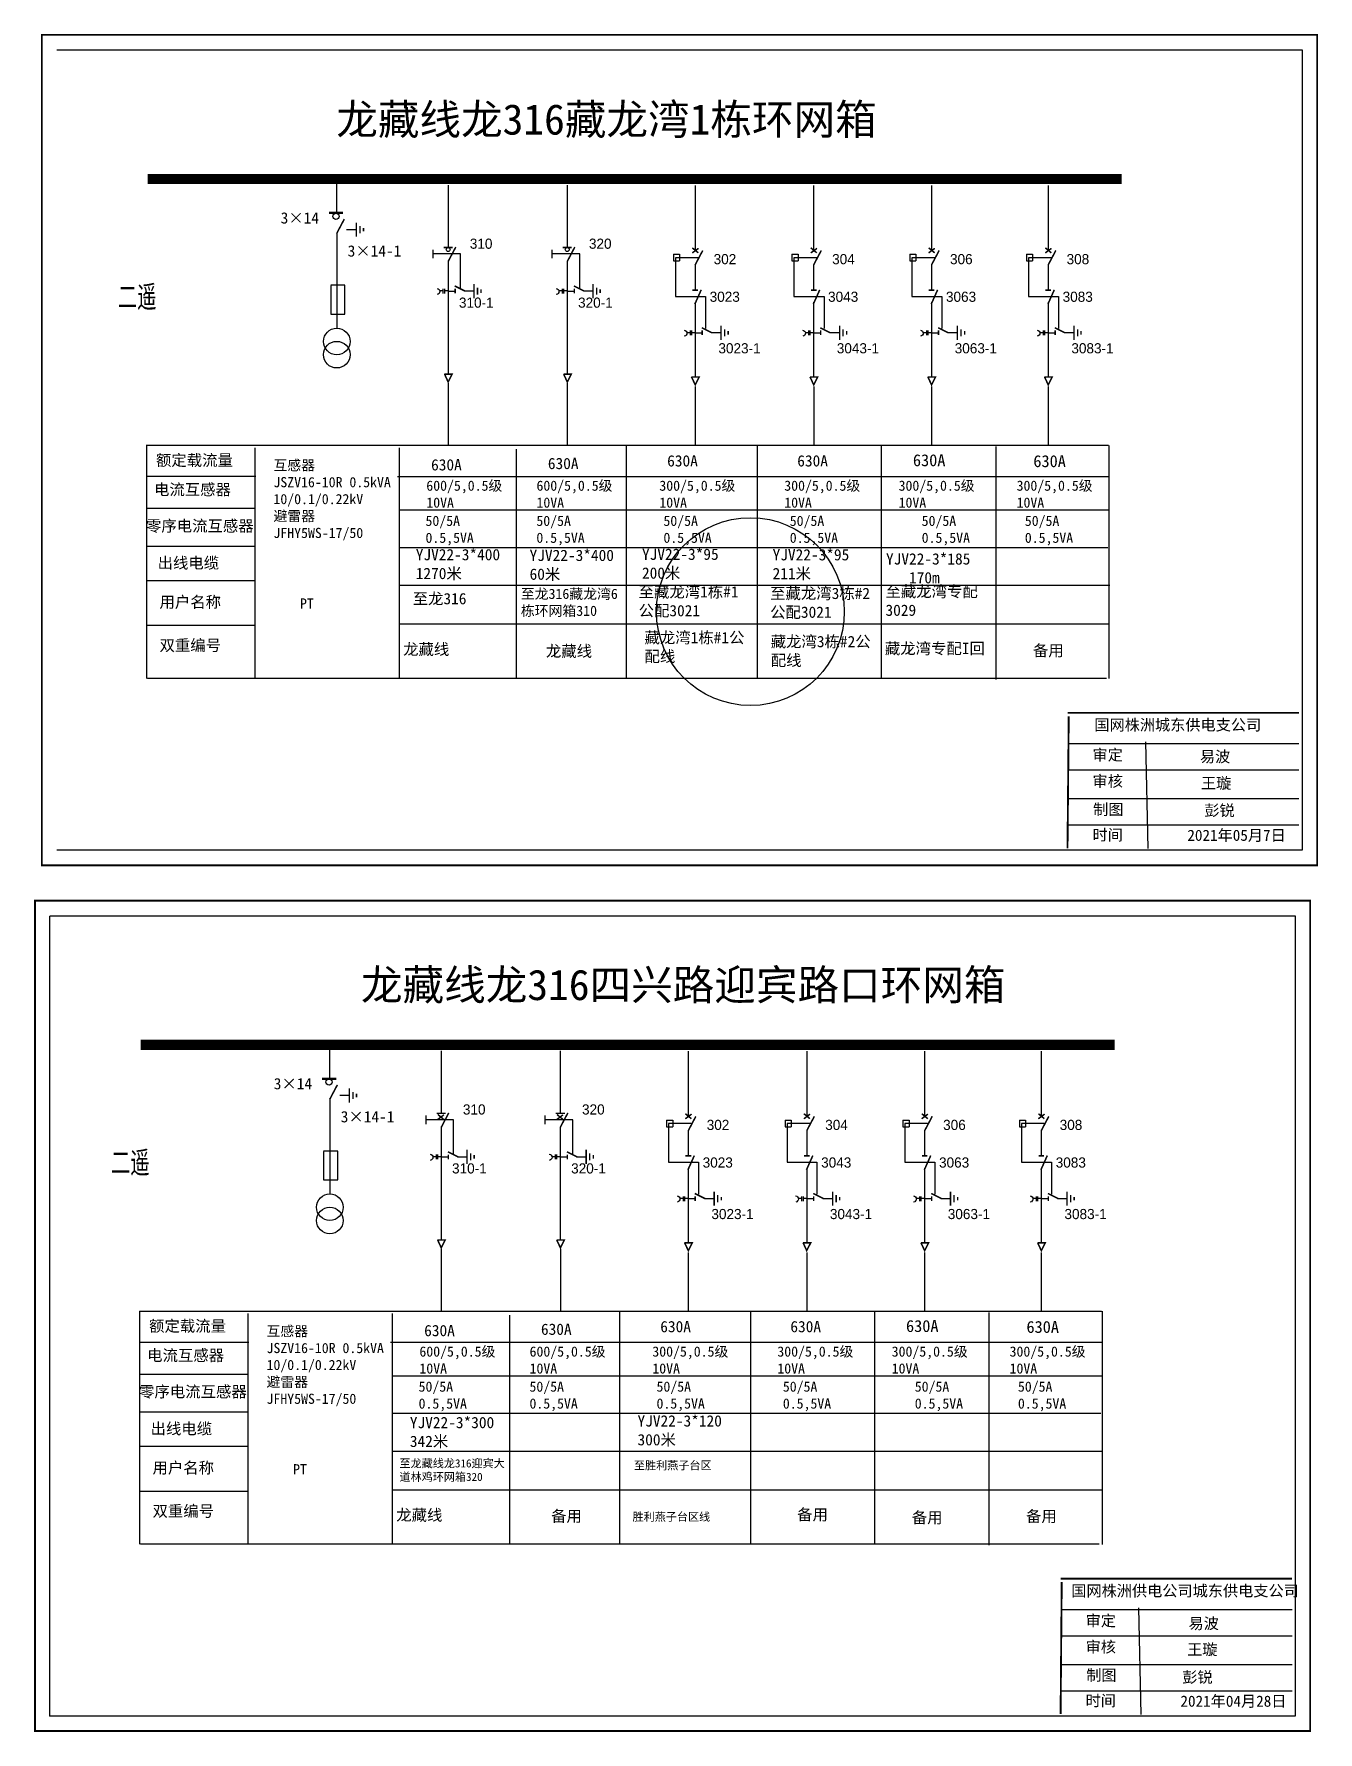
# Model space of a CAD drawing. Extents: x -188 to 199, y -69 to 98.
# Drawn here: x -188.2 to -61.8, y -69.3 to 97.8 of the extents above; entities that cross this region are included whole.
import ezdxf

# ---------------------------------------------------------------- set-up
doc = ezdxf.new("R2010")
doc.units = 0
doc.header["$LTSCALE"] = 0.774411
doc.linetypes.add('ACAD_ISO02W100', pattern=[15, 12, -3])
doc.linetypes.add('CENTER', pattern=[50.8, 31.75, -6.35, 6.35, -6.35])
doc.layers.get('0').update_dxf_attribs({"linetype": 'CONTINUOUS'})
doc.layers.add('2', color=7, linetype='CONTINUOUS')
doc.layers.add('3', color=7, linetype='CONTINUOUS')
doc.styles.add('hztxt_txtstyle_0.00_0_0', font='simkai.ttf')
doc.styles.add('hztxt_txtstyle_1.80_0_0', font='', dxfattribs={"height": 1.8, "bigfont": 'hztxt.shx'})
doc.styles.add('hztxt_txtstyle_2.70_0_0', font='simkai.ttf', dxfattribs={"height": 2.7})
doc.styles.add('KaiTi_txtstyle_1.11_0_0', font='simkai.ttf', dxfattribs={"height": 1.109414})
doc.styles.add('字体', font='', dxfattribs={"height": 2.5})
doc.styles.add('宋体', font='', dxfattribs={"width": 0.65})
doc.styles.get('hztxt_txtstyle_1.80_0_0').set_extended_font_data('hztxt')
doc.styles.get('字体').set_extended_font_data('SimSun')
doc.styles.get('宋体').set_extended_font_data('SimSun')

# ---------------------------------------------------------------- blocks, each defined once
blk = doc.blocks.new('JD')
for points in [[(-2, 0.2), (-2, -0.2), (2, 0.2), (2, -0.2)], [(1, -1.2), (1, -0.8), (-1, -1.2), (-1, -0.8)], [(-0.5, -1.8), (-0.5, -2.2), (0.5, -1.8), (0.5, -2.2)]]:
    blk.add_trace(points)

msp = doc.modelspace()

# ---------------------------------------------------------------- linework, layer by layer
at = {"color": 0}
for p, q in [((-158.41, 83.48), (-158.41, 80.19)), ((-147.42, 82.88), (-147.42, 76.77)), ((-135.7, 82.88), (-135.7, 76.77)), ((-123.12, 82.85), (-123.12, 76.43)), ((-111.46, 82.85), (-111.46, 76.43)), ((-99.86, 82.85), (-99.86, 76.43)), ((-88.38, 82.85), (-88.38, 76.43)), ((-157.41, 78.53), (-156.47, 78.53)), ((-158.39, 78.16), (-158.39, 68.83)), ((-147.42, 75.41), (-147.42, 64.3)), ((-135.7, 75.41), (-135.7, 64.3)), ((-125.25, 76.08), (-124.65, 76.08)), ((-125.25, 76.08), (-125.25, 75.42)), ((-125.25, 75.42), (-124.65, 75.42)), ((-124.65, 76.08), (-124.65, 75.42)), ((-113.59, 76.08), (-112.99, 76.08)), ((-113.59, 76.08), (-113.59, 75.42)), ((-113.59, 75.42), (-112.99, 75.42)), ((-112.99, 76.08), (-112.99, 75.42)), ((-101.99, 76.08), (-101.39, 76.08)), ((-101.99, 76.08), (-101.99, 75.42)), ((-101.99, 75.42), (-101.39, 75.42)), ((-101.39, 76.08), (-101.39, 75.42)), ((-90.51, 76.08), (-89.92, 76.08)), ((-90.51, 76.08), (-90.51, 75.42)), ((-90.51, 75.42), (-89.92, 75.42)), ((-89.92, 76.08), (-89.92, 75.42)), ((-123.12, 75.07), (-123.12, 72.59)), ((-111.46, 75.07), (-111.46, 72.59)), ((-99.86, 75.07), (-99.86, 72.59)), ((-88.38, 75.07), (-88.38, 72.59)), ((-147.42, 72.46), (-146.73, 72.46)), ((-145.83, 72.48), (-144.89, 72.48)), ((-135.7, 72.46), (-135.01, 72.46)), ((-134.11, 72.48), (-133.17, 72.48)), ((-123.12, 71.35), (-123.12, 64.05)), ((-111.46, 71.35), (-111.46, 64.05)), ((-99.86, 71.35), (-99.86, 64.05)), ((-88.38, 71.35), (-88.38, 64.05)), ((-123.12, 68.35), (-122.43, 68.35)), ((-121.52, 68.37), (-120.58, 68.37)), ((-111.46, 68.35), (-110.77, 68.35)), ((-109.86, 68.37), (-108.92, 68.37)), ((-99.86, 68.35), (-99.17, 68.35)), ((-98.27, 68.37), (-97.33, 68.37)), ((-88.38, 68.35), (-87.69, 68.35)), ((-86.79, 68.37), (-85.85, 68.37)), ((-166.35, 54.2), (-177.05, 54.2)), ((-166.39, 51.05), (-177.09, 51.05)), ((-166.39, 47.34), (-177.09, 47.34)), ((-166.43, 43.95), (-177.13, 43.95)), ((-166.39, 39.54), (-177.09, 39.54)), ((-159.09, -1.7), (-159.09, -4.99)), ((-148.1, -2.3), (-148.1, -8.42)), ((-136.39, -2.3), (-136.39, -8.42)), ((-123.8, -2.34), (-123.8, -8.75)), ((-112.14, -2.34), (-112.14, -8.75)), ((-100.54, -2.34), (-100.54, -8.75)), ((-89.07, -2.34), (-89.07, -8.75)), ((-158.09, -6.66), (-157.15, -6.66)), ((-159.07, -7.03), (-159.07, -16.35)), ((-148.1, -9.78), (-148.1, -20.88)), ((-136.39, -9.78), (-136.39, -20.88)), ((-125.93, -9.1), (-125.33, -9.1)), ((-125.93, -9.1), (-125.93, -9.77)), ((-125.93, -9.77), (-125.33, -9.77)), ((-125.33, -9.1), (-125.33, -9.77)), ((-114.27, -9.1), (-113.67, -9.1)), ((-114.27, -9.1), (-114.27, -9.77)), ((-114.27, -9.77), (-113.67, -9.77)), ((-113.67, -9.1), (-113.67, -9.77)), ((-102.67, -9.1), (-102.07, -9.1)), ((-102.67, -9.1), (-102.67, -9.77)), ((-102.67, -9.77), (-102.07, -9.77)), ((-102.07, -9.1), (-102.07, -9.77)), ((-91.2, -9.1), (-90.6, -9.1)), ((-91.2, -9.1), (-91.2, -9.77)), ((-91.2, -9.77), (-90.6, -9.77)), ((-90.6, -9.1), (-90.6, -9.77)), ((-123.8, -10.12), (-123.8, -12.59)), ((-112.14, -10.12), (-112.14, -12.59)), ((-100.54, -10.12), (-100.54, -12.59)), ((-89.07, -10.12), (-89.07, -12.59)), ((-148.1, -12.73), (-147.41, -12.73)), ((-146.51, -12.71), (-145.57, -12.71)), ((-136.39, -12.73), (-135.69, -12.73)), ((-134.79, -12.71), (-133.85, -12.71)), ((-123.8, -13.83), (-123.8, -21.14)), ((-112.14, -13.83), (-112.14, -21.14)), ((-100.54, -13.83), (-100.54, -21.14)), ((-89.07, -13.83), (-89.07, -21.14)), ((-123.8, -16.83), (-123.11, -16.83)), ((-122.2, -16.81), (-121.26, -16.81)), ((-112.14, -16.83), (-111.45, -16.83)), ((-110.55, -16.81), (-109.61, -16.81)), ((-100.54, -16.83), (-99.85, -16.83)), ((-98.95, -16.81), (-98.01, -16.81)), ((-89.07, -16.83), (-88.37, -16.83)), ((-87.47, -16.81), (-86.53, -16.81)), ((-167.03, -30.98), (-177.73, -30.98)), ((-167.07, -34.13), (-177.77, -34.13)), ((-167.07, -37.84), (-177.77, -37.84)), ((-167.11, -41.23), (-177.81, -41.23)), ((-167.07, -45.64), (-177.78, -45.64))]:
    msp.add_line(p, q, dxfattribs=at)
at = {"color": 0, "linetype": 'ACAD_ISO02W100'}
for p, q in [((-122.82, 75.74), (-125.06, 75.74)), ((-125.06, 75.74), (-125.06, 71.93)), ((-111.16, 75.74), (-113.4, 75.74)), ((-113.4, 75.74), (-113.4, 71.93)), ((-99.56, 75.74), (-101.8, 75.74)), ((-101.8, 75.74), (-101.8, 71.93)), ((-88.08, 75.74), (-90.32, 75.74)), ((-90.32, 75.74), (-90.32, 71.93)), ((-125.06, 71.93), (-122.1, 71.93)), ((-122.1, 71.93), (-122.1, 68.78)), ((-113.4, 71.93), (-110.44, 71.93)), ((-110.44, 71.93), (-110.44, 68.78)), ((-101.8, 71.93), (-98.85, 71.93)), ((-98.85, 71.93), (-98.85, 68.78)), ((-90.32, 71.93), (-87.37, 71.93)), ((-87.37, 71.93), (-87.37, 68.78)), ((-123.5, -9.45), (-125.74, -9.45)), ((-125.74, -9.45), (-125.74, -13.26)), ((-111.84, -9.45), (-114.08, -9.45)), ((-114.08, -9.45), (-114.08, -13.26)), ((-100.24, -9.45), (-102.48, -9.45)), ((-102.48, -9.45), (-102.48, -13.26)), ((-88.77, -9.45), (-91.01, -9.45)), ((-91.01, -9.45), (-91.01, -13.26)), ((-125.74, -13.26), (-122.78, -13.26)), ((-122.78, -13.26), (-122.78, -16.4)), ((-114.08, -13.26), (-111.13, -13.26)), ((-111.13, -13.26), (-111.13, -16.4)), ((-102.48, -13.26), (-99.53, -13.26)), ((-99.53, -13.26), (-99.53, -16.4)), ((-91.01, -13.26), (-88.05, -13.26)), ((-88.05, -13.26), (-88.05, -16.4))]:
    msp.add_line(p, q, dxfattribs=at)
at = {"color": 0, "linetype": 'CENTER'}
for p, q in [((-147.42, 63.41), (-147.42, 57.27)), ((-135.7, 63.41), (-135.7, 57.27)), ((-123.11, 63.07), (-123.11, 57.3)), ((-111.45, 63.07), (-111.45, 57.3)), ((-99.86, 63.07), (-99.86, 57.3)), ((-88.38, 63.07), (-88.38, 57.3)), ((-148.1, -21.78), (-148.1, -27.91)), ((-136.38, -21.78), (-136.38, -27.91)), ((-123.79, -22.12), (-123.79, -27.88)), ((-112.14, -22.12), (-112.14, -27.88)), ((-100.54, -22.12), (-100.54, -27.88)), ((-89.06, -22.12), (-89.06, -27.88))]:
    msp.add_line(p, q, dxfattribs=at)
at = {"color": 0, "linetype": 'Continuous'}
for p, q in [((-177.12, 57.28), (-82.45, 57.28)), ((-177.07, 34.34), (-177.07, 57.28)), ((-166.45, 57.04), (-166.45, 34.35)), ((-152.24, 57.04), (-152.24, 34.35)), ((-140.72, 56.89), (-140.72, 34.36)), ((-129.89, 57.24), (-129.89, 34.35)), ((-117, 57.24), (-117, 34.35)), ((-104.8, 57.23), (-104.8, 34.33)), ((-93.53, 57.15), (-93.53, 34.25)), ((-82.4, 57.27), (-82.4, 34.33)), ((-152.41, 54.22), (-82.42, 54.22)), ((-152.24, 50.92), (-82.4, 50.92)), ((-152.24, 47.24), (-82.51, 47.24)), ((-152.24, 43.51), (-82.32, 43.51)), ((-152.24, 39.72), (-82.42, 39.72)), ((-82.66, 34.34), (-177, 34.34)), ((-86.46, 27.94), (-63.71, 27.94)), ((-78.8, 28.1), (-78.57, 17.6)), ((-86.46, 25.35), (-63.71, 25.35)), ((-86.46, 22.52), (-63.71, 22.52)), ((-86.46, 19.93), (-63.71, 19.93)), ((-177.8, -27.9), (-83.13, -27.9)), ((-177.75, -50.84), (-177.75, -27.9)), ((-167.13, -28.15), (-167.13, -50.84)), ((-152.92, -28.15), (-152.92, -50.84)), ((-141.4, -28.3), (-141.4, -50.83)), ((-130.57, -27.94), (-130.57, -50.84)), ((-117.68, -27.94), (-117.68, -50.84)), ((-105.48, -27.96), (-105.48, -50.85)), ((-94.21, -28.04), (-94.21, -50.93)), ((-83.08, -27.92), (-83.08, -50.86)), ((-153.09, -30.96), (-83.1, -30.96)), ((-152.92, -34.26), (-83.08, -34.26)), ((-152.92, -37.94), (-83.19, -37.94)), ((-152.92, -41.67), (-83, -41.67)), ((-152.92, -45.47), (-83.1, -45.47)), ((-83.35, -50.84), (-177.68, -50.84)), ((-87.14, -57.25), (-64.39, -57.25)), ((-79.49, -57.08), (-79.25, -67.58)), ((-87.14, -59.84), (-64.39, -59.84)), ((-87.14, -62.66), (-64.39, -62.66)), ((-87.14, -65.26), (-64.39, -65.26))]:
    msp.add_line(p, q, dxfattribs=at)
at = {"linetype": 'Continuous'}
msp.add_line((-186.63, 10.96), (-186.63, -67.75), dxfattribs=at)
at = {"color": 0, "linetype": 'Continuous', "const_width": 0.182}
for points in [[(-187.4, 97.66), (-61.92, 97.66), (-61.92, 15.96), (-187.4, 15.96)], [(-188.08, 12.48), (-62.6, 12.48), (-62.6, -69.22), (-188.08, -69.22)]]:
    msp.add_lwpolyline(points, close=True, dxfattribs=at)
at = {"color": 0, "linetype": 'Continuous'}
for points in [[(-185.93, 96.19), (-63.4, 96.19), (-63.4, 17.44), (-185.93, 17.44)], [(-186.61, 11), (-64.08, 11), (-64.08, -67.75), (-186.63, -67.75)]]:
    msp.add_lwpolyline(points, dxfattribs=at)
at = {"color": 0}
for points, const_width in [([(-177, 83.48), (-81.15, 83.48)], 0.998), ([(-159.16, 80.15), (-157.76, 80.15)], 0.238), ([(-158.39, 78.12), (-157.64, 79.54)], 0.15), ([(-147.42, 75.37), (-146.67, 76.79)], 0.15), ([(-135.7, 75.37), (-134.96, 76.79)], 0.15), ([(-147.86, 76.75), (-146.98, 76.75)], 0.15), ([(-136.15, 76.75), (-135.26, 76.75)], 0.15), ([(-123.4, 76.21), (-122.79, 76.66)], 0.15), ([(-123.4, 76.71), (-122.81, 76.22)], 0.15), ([(-123.12, 75.03), (-122.37, 76.45)], 0.15), ([(-111.74, 76.21), (-111.13, 76.66)], 0.15), ([(-111.74, 76.71), (-111.15, 76.22)], 0.15), ([(-111.46, 75.03), (-110.71, 76.45)], 0.15), ([(-100.15, 76.21), (-99.54, 76.66)], 0.15), ([(-100.14, 76.71), (-99.55, 76.22)], 0.15), ([(-99.86, 75.03), (-99.11, 76.45)], 0.15), ([(-88.66, 76.71), (-88.08, 76.22)], 0.15), ([(-88.67, 76.21), (-88.06, 76.66)], 0.15), ([(-88.38, 75.03), (-87.63, 76.45)], 0.15), ([(-146.77, 72.96), (-145.77, 72.46)], 0.15), ([(-146.73, 72.69), (-146.73, 72.23)], 0.15), ([(-135.05, 72.96), (-134.05, 72.46)], 0.15), ([(-135.01, 72.69), (-135.01, 72.23)], 0.15), ([(-123.39, 72.55), (-122.83, 72.55)], 0.15), ([(-123.15, 71.17), (-122.52, 72.58)], 0.15), ([(-111.73, 72.55), (-111.17, 72.55)], 0.15), ([(-111.49, 71.17), (-110.86, 72.58)], 0.15), ([(-100.13, 72.55), (-99.57, 72.55)], 0.15), ([(-99.89, 71.17), (-99.26, 72.58)], 0.15), ([(-88.65, 72.55), (-88.1, 72.55)], 0.15), ([(-88.41, 71.17), (-87.78, 72.58)], 0.15), ([(-122.46, 68.85), (-121.47, 68.35)], 0.15), ([(-122.43, 68.58), (-122.43, 68.12)], 0.15), ([(-110.81, 68.85), (-109.81, 68.35)], 0.15), ([(-110.77, 68.58), (-110.77, 68.12)], 0.15), ([(-99.21, 68.85), (-98.21, 68.35)], 0.15), ([(-99.17, 68.58), (-99.17, 68.12)], 0.15), ([(-87.73, 68.85), (-86.73, 68.35)], 0.15), ([(-87.69, 68.58), (-87.69, 68.12)], 0.15), ([(-147.79, 64.28), (-147.03, 64.28), (-147.42, 63.51), (-147.78, 64.3)], 0.15), ([(-136.07, 64.28), (-135.31, 64.28), (-135.7, 63.51), (-136.06, 64.3)], 0.15), ([(-123.48, 64), (-122.72, 64), (-123.11, 63.23), (-123.48, 64.02)], 0.15), ([(-111.83, 64), (-111.06, 64), (-111.45, 63.23), (-111.82, 64.02)], 0.15), ([(-100.23, 64), (-99.47, 64), (-99.86, 63.23), (-100.22, 64.02)], 0.15), ([(-88.75, 64), (-87.99, 64), (-88.38, 63.23), (-88.74, 64.02)], 0.15), ([(-177.68, -1.7), (-81.83, -1.7)], 0.998), ([(-159.84, -5.04), (-158.44, -5.04)], 0.238), ([(-159.07, -7.06), (-158.32, -5.64)], 0.15), ([(-148.1, -9.82), (-147.36, -8.4)], 0.15), ([(-136.39, -9.82), (-135.64, -8.4)], 0.15), ([(-148.55, -8.44), (-147.66, -8.44)], 0.15), ([(-148.44, -8.55), (-147.86, -9.04)], 0.15), ([(-148.45, -9.05), (-147.84, -8.59)], 0.15), ([(-136.83, -8.44), (-135.94, -8.44)], 0.15), ([(-136.73, -9.05), (-136.12, -8.59)], 0.15), ([(-136.72, -8.55), (-136.13, -9.04)], 0.15), ([(-124.08, -8.98), (-123.47, -8.52)], 0.15), ([(-124.08, -8.48), (-123.49, -8.97)], 0.15), ([(-123.8, -10.16), (-123.05, -8.74)], 0.15), ([(-112.42, -8.98), (-111.82, -8.52)], 0.15), ([(-112.42, -8.48), (-111.83, -8.97)], 0.15), ([(-112.14, -10.16), (-111.39, -8.74)], 0.15), ([(-100.82, -8.48), (-100.23, -8.97)], 0.15), ([(-100.83, -8.98), (-100.22, -8.52)], 0.15), ([(-100.54, -10.16), (-99.79, -8.74)], 0.15), ([(-89.34, -8.48), (-88.76, -8.97)], 0.15), ([(-89.35, -8.98), (-88.74, -8.52)], 0.15), ([(-89.07, -10.16), (-88.32, -8.74)], 0.15), ([(-147.45, -12.23), (-146.45, -12.73)], 0.15), ([(-147.41, -12.5), (-147.41, -12.96)], 0.15), ([(-135.73, -12.23), (-134.73, -12.73)], 0.15), ([(-135.69, -12.5), (-135.69, -12.96)], 0.15), ([(-124.07, -12.63), (-123.51, -12.63)], 0.15), ([(-123.83, -14.01), (-123.2, -12.6)], 0.15), ([(-112.41, -12.63), (-111.85, -12.63)], 0.15), ([(-112.17, -14.01), (-111.54, -12.6)], 0.15), ([(-100.81, -12.63), (-100.26, -12.63)], 0.15), ([(-100.57, -14.01), (-99.94, -12.6)], 0.15), ([(-89.33, -12.63), (-88.78, -12.63)], 0.15), ([(-89.1, -14.01), (-88.47, -12.6)], 0.15), ([(-123.15, -16.33), (-122.15, -16.83)], 0.15), ([(-123.11, -16.6), (-123.11, -17.06)], 0.15), ([(-111.49, -16.33), (-110.49, -16.83)], 0.15), ([(-111.45, -16.6), (-111.45, -17.06)], 0.15), ([(-99.89, -16.33), (-98.89, -16.83)], 0.15), ([(-99.85, -16.6), (-99.85, -17.06)], 0.15), ([(-88.41, -16.33), (-87.41, -16.83)], 0.15), ([(-88.37, -16.6), (-88.37, -17.06)], 0.15), ([(-148.47, -20.9), (-147.71, -20.9), (-148.1, -21.67), (-148.46, -20.89)], 0.15), ([(-136.75, -20.9), (-135.99, -20.9), (-136.38, -21.67), (-136.74, -20.89)], 0.15), ([(-124.17, -21.18), (-123.4, -21.18), (-123.79, -21.95), (-124.16, -21.17)], 0.15), ([(-112.51, -21.18), (-111.75, -21.18), (-112.14, -21.95), (-112.5, -21.17)], 0.15), ([(-100.91, -21.18), (-100.15, -21.18), (-100.54, -21.95), (-100.9, -21.17)], 0.15), ([(-89.43, -21.18), (-88.67, -21.18), (-89.06, -21.95), (-89.42, -21.17)], 0.15)]:
    msp.add_lwpolyline(points, dxfattribs=dict(at, const_width=const_width))
for points in [[(-148.93, 76.52), (-148.93, 75.69)], [(-137.21, 76.52), (-137.21, 75.69)], [(-158.98, 72.99), (-158.98, 70.19), (-157.6, 70.19), (-157.6, 73.03), (-158.98, 73.03)], [(-147.93, 72.47), (-148.24, 72.47)], [(-147.93, 72.68), (-147.93, 72.22)], [(-147.79, 72.68), (-147.79, 72.22)], [(-147.42, 72.47), (-147.79, 72.47)], [(-136.21, 72.47), (-136.52, 72.47)], [(-136.21, 72.68), (-136.21, 72.22)], [(-136.07, 72.68), (-136.07, 72.22)], [(-135.71, 72.47), (-136.07, 72.47)], [(-123.62, 68.57), (-123.62, 68.12)], [(-123.48, 68.57), (-123.48, 68.12)], [(-111.96, 68.57), (-111.96, 68.12)], [(-111.82, 68.57), (-111.82, 68.12)], [(-100.36, 68.57), (-100.36, 68.12)], [(-100.22, 68.57), (-100.22, 68.12)], [(-88.89, 68.57), (-88.89, 68.12)], [(-88.75, 68.57), (-88.75, 68.12)], [(-123.62, 68.36), (-123.94, 68.36)], [(-123.12, 68.36), (-123.48, 68.36)], [(-111.96, 68.36), (-112.28, 68.36)], [(-111.46, 68.36), (-111.82, 68.36)], [(-100.36, 68.36), (-100.68, 68.36)], [(-99.86, 68.36), (-100.22, 68.36)], [(-88.89, 68.36), (-89.2, 68.36)], [(-88.39, 68.36), (-88.75, 68.36)], [(-149.61, -8.66), (-149.61, -9.5)], [(-137.9, -8.66), (-137.9, -9.5)], [(-159.67, -12.19), (-159.67, -14.99), (-158.28, -14.99), (-158.28, -12.16), (-159.67, -12.16)], [(-148.61, -12.72), (-148.92, -12.72)], [(-148.61, -12.51), (-148.61, -12.96)], [(-148.47, -12.51), (-148.47, -12.96)], [(-148.11, -12.72), (-148.47, -12.72)], [(-136.89, -12.72), (-137.2, -12.72)], [(-136.89, -12.51), (-136.89, -12.96)], [(-136.75, -12.51), (-136.75, -12.96)], [(-136.39, -12.72), (-136.75, -12.72)], [(-124.3, -16.61), (-124.3, -17.07)], [(-124.16, -16.61), (-124.16, -17.07)], [(-112.64, -16.61), (-112.64, -17.07)], [(-112.5, -16.61), (-112.5, -17.07)], [(-101.05, -16.61), (-101.05, -17.07)], [(-100.91, -16.61), (-100.91, -17.07)], [(-89.57, -16.61), (-89.57, -17.07)], [(-89.43, -16.61), (-89.43, -17.07)], [(-124.3, -16.82), (-124.62, -16.82)], [(-123.8, -16.82), (-124.16, -16.82)], [(-112.64, -16.82), (-112.96, -16.82)], [(-112.14, -16.82), (-112.5, -16.82)], [(-101.05, -16.82), (-101.36, -16.82)], [(-100.54, -16.82), (-100.91, -16.82)], [(-89.57, -16.82), (-89.88, -16.82)], [(-89.07, -16.82), (-89.43, -16.82)]]:
    msp.add_lwpolyline(points, dxfattribs=at)
at = {"color": 0, "linetype": 'ACAD_ISO02W100'}
for points in [[(-146.2, 72.69), (-146.2, 76.11), (-148.93, 76.11)], [(-134.48, 72.69), (-134.48, 76.11), (-137.21, 76.11)], [(-146.88, -12.49), (-146.88, -9.08), (-149.61, -9.08)], [(-135.16, -12.49), (-135.16, -9.08), (-137.9, -9.08)]]:
    msp.add_lwpolyline(points, dxfattribs=at)
at = {"color": 0}
for points in [[(-148.51, 72.72, -0.877934), (-148.5, 72.12)], [(-136.79, 72.72, -0.877934), (-136.78, 72.12)], [(-124.2, 68.62, -0.877934), (-124.19, 68.01)], [(-112.55, 68.62, -0.877934), (-112.53, 68.01)], [(-100.95, 68.62, -0.877934), (-100.94, 68.01)], [(-89.47, 68.62, -0.877934), (-89.46, 68.01)], [(-149.19, -12.46, -0.877934), (-149.18, -13.07)], [(-137.47, -12.46, -0.877934), (-137.46, -13.07)], [(-124.89, -16.57, -0.877934), (-124.87, -17.17)], [(-113.23, -16.57, -0.877934), (-113.22, -17.17)], [(-101.63, -16.57, -0.877934), (-101.62, -17.17)], [(-90.15, -16.57, -0.877934), (-90.14, -17.17)]]:
    msp.add_lwpolyline(points, format="xyb", dxfattribs=at)
at = {"color": 0, "linetype": 'Continuous', "const_width": 0.182}
for points in [[(-86.36, 30.62), (-86.48, 17.64)], [(-86.46, 30.96), (-63.71, 30.96)], [(-87.05, -54.56), (-87.16, -67.54)], [(-87.14, -54.22), (-64.39, -54.22)]]:
    msp.add_lwpolyline(points, dxfattribs=at)
at = {"color": 0}
for centre, radius in [((-158.46, 79.81), 0.305), ((-147.42, 76.54), 0.192), ((-135.7, 76.54), 0.192), ((-159.14, -5.37), 0.305)]:
    msp.add_circle(centre, radius, dxfattribs=at)
at = {"color": 1, "linetype": 'Continuous'}
msp.add_circle((-117.68, 40.92), 9.24, dxfattribs=at)
at = {"layer": '2', "color": 0}
for centre in [(-158.38, 67.5), (-158.38, 66.2), (-159.06, -17.68), (-159.06, -18.99)]:
    msp.add_circle(centre, 1.31, dxfattribs=at)

# ---------------------------------------------------------------- block references
at = {"color": 0, "xscale": 0.3494655254594932, "yscale": 0.3494655254594932, "zscale": 0.3494655254595134, "rotation": 90}
for p in [(-156.45, 78.5), (-144.88, 72.45), (-133.16, 72.45), (-120.57, 68.35), (-108.91, 68.35), (-97.31, 68.35), (-85.84, 68.35), (-157.14, -6.68), (-145.56, -12.73), (-133.84, -12.73), (-121.25, -16.84), (-109.59, -16.84), (-97.99, -16.84), (-86.52, -16.84)]:
    msp.add_blockref('JD', p, dxfattribs=at)

# ---------------------------------------------------------------- texts
at = {"color": 0, "linetype": 'Continuous', "style": 'hztxt_txtstyle_2.70_0_0'}
for s, p in [('3×14', (-163.9, 79.1)), ('3×14-1', (-157.31, 75.85)), ('3×14', (-164.58, -6.08)), ('3×14-1', (-157.99, -9.33))]:
    msp.add_text(s, height=1.109, dxfattribs=at).set_placement(p)
at = {"color": 0, "style": 'hztxt_txtstyle_1.80_0_0'}
for s, p in [('310', (-145.29, 76.62)), ('320', (-133.57, 76.62)), ('302', (-121.3, 75.1)), ('304', (-109.64, 75.1)), ('306', (-98.04, 75.1)), ('308', (-86.57, 75.1)), ('3023', (-121.69, 71.4)), ('3043', (-110.04, 71.4)), ('3063', (-98.44, 71.4)), ('3083', (-86.96, 71.4)), ('310-1', (-146.36, 70.82)), ('320-1', (-134.64, 70.82)), ('3023-1', (-120.83, 66.33)), ('3043-1', (-109.18, 66.33)), ('3063-1', (-97.58, 66.33)), ('3083-1', (-86.1, 66.33)), ('310', (-145.97, -8.56)), ('320', (-134.25, -8.56)), ('302', (-121.98, -10.08)), ('304', (-110.32, -10.08)), ('306', (-98.72, -10.08)), ('308', (-87.25, -10.08)), ('310-1', (-147.04, -14.36)), ('320-1', (-135.32, -14.36)), ('3023', (-122.38, -13.78)), ('3043', (-110.72, -13.78)), ('3063', (-99.12, -13.78)), ('3083', (-87.64, -13.78)), ('3023-1', (-121.52, -18.85)), ('3043-1', (-109.86, -18.85)), ('3063-1', (-98.26, -18.85)), ('3083-1', (-86.78, -18.85))]:
    msp.add_text(s, height=0.998, dxfattribs=at).set_placement(p)
at = {"color": 0, "linetype": 'Continuous', "attachment_point": 1}
for s, insert, char_height, width, style in [('{\\C256;龙藏线龙316藏龙湾1栋环网箱}', (-158.43, 90.85), 3, 90.5642, '字体'), ('{\\fSimSun|b0|i0|c134|p2;额定载流量}', (-176.17, 56.37), 1.1094, 17.8852, 'hztxt_txtstyle_2.70_0_0'), ('\\A1;{\\fSimSun|b0|i0|c134|p2;互感器\\PJSZV16-10R 0.5kVA\\P10/0.1/0.22kV\\P避雷器\\PJFHY5WS-17/50}', (-164.61, 55.82), 0.9985, 18.4113, 'hztxt_txtstyle_2.70_0_0'), ('{\\fSimSun|b0|i0|c134|p2;630A}', (-149.1, 55.92), 1.1094, 17.8852, 'hztxt_txtstyle_2.70_0_0'), ('{\\fSimSun|b0|i0|c134|p2;630A}', (-137.61, 56.05), 1.1094, 17.8852, 'hztxt_txtstyle_2.70_0_0'), ('{\\fSimSun|b0|i0|c134|p2;630A}', (-125.87, 56.31), 1.1094, 17.8852, 'hztxt_txtstyle_2.70_0_0'), ('{\\fSimSun|b0|i0|c134|p2;630A}', (-113.07, 56.31), 1.1094, 17.8852, 'hztxt_txtstyle_2.70_0_0'), ('{\\fSimSun|b0|i0|c134|p2;630A}', (-101.69, 56.4), 1.1757, 9.454, 'hztxt_txtstyle_0.00_0_0'), ('{\\fSimSun|b0|i0|c134|p2;630A}', (-89.84, 56.31), 1.1757, 9.454, 'hztxt_txtstyle_0.00_0_0'), ('{\\fSimSun|b0|i0|c134|p2;电流互感器}', (-176.36, 53.49), 1.1094, 17.8852, 'hztxt_txtstyle_2.70_0_0'), ('\\A1;{\\fSimSun|b0|i0|c134|p2;600/5,0.5级\\P10VA}', (-149.57, 53.81), 0.9985, 18.4113, 'hztxt_txtstyle_2.70_0_0'), ('\\A1;{\\fSimSun|b0|i0|c134|p2;600/5,0.5级\\P10VA}', (-138.73, 53.81), 0.9985, 18.4113, 'hztxt_txtstyle_2.70_0_0'), ('\\A1;{\\fSimSun|b0|i0|c134|p2;300/5,0.5级\\P10VA}', (-126.64, 53.81), 0.9985, 18.4113, 'hztxt_txtstyle_2.70_0_0'), ('\\A1;{\\fSimSun|b0|i0|c134|p2;300/5,0.5级\\P10VA}', (-114.35, 53.81), 0.9985, 18.4113, 'hztxt_txtstyle_2.70_0_0'), ('\\A1;{\\fSimSun|b0|i0|c134|p2;300/5,0.5级\\P10VA}', (-103.1, 53.81), 0.9985, 18.4113, 'hztxt_txtstyle_2.70_0_0'), ('\\A1;{\\fSimSun|b0|i0|c134|p2;300/5,0.5级\\P10VA}', (-91.49, 53.81), 0.9985, 18.4113, 'hztxt_txtstyle_2.70_0_0'), ('{\\fSimSun|b0|i0|c134|p2;50/5A\\P0.5,5VA}', (-149.65, 50.35), 0.9985, 17.8852, 'hztxt_txtstyle_2.70_0_0'), ('{\\fSimSun|b0|i0|c134|p2;50/5A\\P0.5,5VA}', (-138.74, 50.35), 0.9985, 17.8852, 'hztxt_txtstyle_2.70_0_0'), ('{\\fSimSun|b0|i0|c134|p2;50/5A\\P0.5,5VA}', (-126.24, 50.35), 0.9985, 17.8852, 'hztxt_txtstyle_2.70_0_0'), ('{\\fSimSun|b0|i0|c134|p2;50/5A\\P0.5,5VA}', (-113.81, 50.35), 0.9985, 17.8852, 'hztxt_txtstyle_2.70_0_0'), ('{\\fSimSun|b0|i0|c134|p2;50/5A\\P0.5,5VA}', (-100.83, 50.35), 0.9985, 17.8852, 'hztxt_txtstyle_2.70_0_0'), ('{\\fSimSun|b0|i0|c134|p2;50/5A\\P0.5,5VA}', (-90.68, 50.35), 0.9985, 17.8852, 'hztxt_txtstyle_2.70_0_0'), ('{\\fSimSun|b0|i0|c134|p2;零序电流互感器}', (-177.15, 49.91), 1.1094, 17.8852, 'hztxt_txtstyle_2.70_0_0'), ('{\\fSimSun|b0|i0|c134|p2;YJV22-3*400\\P1270米}', (-150.61, 47.08), 1.1094, 17.8852, 'hztxt_txtstyle_2.70_0_0'), ('{\\fSimSun|b0|i0|c134|p2;YJV22-3*400\\P60米}', (-139.41, 47.01), 1.1094, 17.8852, 'hztxt_txtstyle_2.70_0_0'), ('{\\fSimSun|b0|i0|c134|p2;YJV22-3*95\\P200米}', (-128.35, 47.12), 1.1094, 17.8852, 'hztxt_txtstyle_2.70_0_0'), ('{\\fSimSun|b0|i0|c134|p2;YJV22-3*95\\P211米}', (-115.5, 47.07), 1.1094, 17.8852, 'hztxt_txtstyle_2.70_0_0'), ('{\\fSimSun|b0|i0|c134|p2;出线电缆}', (-176.01, 46.27), 1.1094, 17.8852, 'hztxt_txtstyle_2.70_0_0'), ('{\\fSimSun|b0|i0|c134|p2;YJV22-3*185\\P   170m}', (-104.34, 46.66), 1.1094, 9.2379, 'hztxt_txtstyle_2.70_0_0'), ('{\\fSimSun|b0|i0|c134|p2;至藏龙湾1栋#1公配3021}', (-128.68, 43.42), 1.1094, 10.8342, 'hztxt_txtstyle_2.70_0_0'), ('{\\fSimSun|b0|i0|c134|p2;至藏龙湾3栋#2公配3021}', (-115.74, 43.27), 1.1094, 10.8342, 'hztxt_txtstyle_2.70_0_0'), ('{\\fSimSun|b0|i0|c134|p2;用户名称}', (-175.82, 42.42), 1.1094, 17.8852, 'hztxt_txtstyle_2.70_0_0'), ('{\\fSimSun|b0|i0|c134|p2;PT}', (-162, 42.22), 1.0024, 7.7986, 'hztxt_txtstyle_0.00_0_0'), ('{\\fSimSun|b0|i0|c134|p2;至龙316}', (-150.91, 42.75), 1.1094, 9.6036, 'hztxt_txtstyle_2.70_0_0'), ('{\\fSimSun|b0|i0|c134|p2;至龙316藏龙湾6栋环网箱310}', (-140.27, 43.17), 1, 9.6969, 'hztxt_txtstyle_2.70_0_0'), ('{\\fSimSun|b0|i0|c134|p2;藏龙湾1栋#1公配线}', (-128.1, 38.92), 1.1094, 10.8342, 'hztxt_txtstyle_2.70_0_0'), ('{\\fSimSun|b0|i0|c134|p2;藏龙湾3栋#2公配线}', (-115.68, 38.53), 1.1094, 10.8342, 'hztxt_txtstyle_2.70_0_0'), ('{\\fSimSun|b0|i0|c134|p2;双重编号}', (-175.82, 38.16), 1.1094, 17.8852, 'hztxt_txtstyle_2.70_0_0'), ('{\\fSimSun|b0|i0|c134|p2;龙藏线}', (-151.85, 37.77), 1.1094, 12.4276, 'hztxt_txtstyle_2.70_0_0'), ('{\\fSimSun|b0|i0|c134|p2;龙藏线}', (-137.8, 37.59), 1.1094, 12.4276, 'hztxt_txtstyle_2.70_0_0'), ('{\\fSimSun|b0|i0|c134|p2;\\C7;藏龙湾专配\\C0;I回}', (-104.45, 37.85), 1.1094, 12.4276, 'hztxt_txtstyle_2.70_0_0'), ('{\\fSimSun|b0|i0|c134|p2;备用}', (-89.88, 37.65), 1.1094, 12.4276, 'hztxt_txtstyle_2.70_0_0'), ('国网株洲城东供电支公司', (-83.84, 30.32), 1.0944, 29.9201, '字体'), ('\\f\uffbfﾬￌﾣﾤ_GB2312|b0|i0|c134|p49;审定', (-84.02, 27.37), 1.0944, 8.5588, '字体'), ('易波', (-73.45, 27.2), 1.094, 8.5588, '字体'), ('\\f\uffbfﾬￌﾣﾤ_GB2312|b0|i0|c134|p49;审核', (-84.02, 24.79), 1.0944, 8.5588, '字体'), ('王璇', (-73.35, 24.59), 1.094, 8.5588, '字体'), ('\\f\uffbfﾬￌﾣﾤ_GB2312|b0|i0|c134|p49;制图', (-83.96, 22.01), 1.0944, 8.5588, '字体'), ('彭锐', (-73.02, 21.91), 1.094, 8.5588, '字体'), ('\\f\uffbfﾬￌﾣﾤ_GB2312|b0|i0|c134|p49;时间', (-84.02, 19.5), 1.0944, 8.5588, '字体'), ('2021年05月7日', (-74.69, 19.46), 1.094, 16.0081, '字体'), ('{\\C256;龙藏线龙316四兴路迎宾路口环网箱}', (-156, 5.7), 3, 90.5642, '字体'), ('{\\fSimSun|b0|i0|c134|p2;额定载流量}', (-176.85, -28.81), 1.1094, 17.8852, 'hztxt_txtstyle_2.70_0_0'), ('\\A1;{\\fSimSun|b0|i0|c134|p2;互感器\\PJSZV16-10R 0.5kVA\\P10/0.1/0.22kV\\P避雷器\\PJFHY5WS-17/50}', (-165.29, -29.37), 0.9985, 18.4113, 'hztxt_txtstyle_2.70_0_0'), ('{\\fSimSun|b0|i0|c134|p2;630A}', (-149.78, -29.26), 1.1094, 17.8852, 'hztxt_txtstyle_2.70_0_0'), ('{\\fSimSun|b0|i0|c134|p2;630A}', (-138.29, -29.13), 1.1094, 17.8852, 'hztxt_txtstyle_2.70_0_0'), ('{\\fSimSun|b0|i0|c134|p2;630A}', (-126.55, -28.87), 1.1094, 17.8852, 'hztxt_txtstyle_2.70_0_0'), ('{\\fSimSun|b0|i0|c134|p2;630A}', (-113.75, -28.87), 1.1094, 17.8852, 'hztxt_txtstyle_2.70_0_0'), ('{\\fSimSun|b0|i0|c134|p2;630A}', (-102.37, -28.78), 1.1757, 9.454, 'hztxt_txtstyle_0.00_0_0'), ('{\\fSimSun|b0|i0|c134|p2;630A}', (-90.52, -28.87), 1.1757, 9.454, 'hztxt_txtstyle_0.00_0_0'), ('{\\fSimSun|b0|i0|c134|p2;电流互感器}', (-177.04, -31.7), 1.1094, 17.8852, 'hztxt_txtstyle_2.70_0_0'), ('\\A1;{\\fSimSun|b0|i0|c134|p2;600/5,0.5级\\P10VA}', (-150.25, -31.38), 0.9985, 18.4113, 'hztxt_txtstyle_2.70_0_0'), ('\\A1;{\\fSimSun|b0|i0|c134|p2;600/5,0.5级\\P10VA}', (-139.41, -31.38), 0.9985, 18.4113, 'hztxt_txtstyle_2.70_0_0'), ('\\A1;{\\fSimSun|b0|i0|c134|p2;300/5,0.5级\\P10VA}', (-127.33, -31.38), 0.9985, 18.4113, 'hztxt_txtstyle_2.70_0_0'), ('\\A1;{\\fSimSun|b0|i0|c134|p2;300/5,0.5级\\P10VA}', (-115.03, -31.38), 0.9985, 18.4113, 'hztxt_txtstyle_2.70_0_0'), ('\\A1;{\\fSimSun|b0|i0|c134|p2;300/5,0.5级\\P10VA}', (-103.78, -31.38), 0.9985, 18.4113, 'hztxt_txtstyle_2.70_0_0'), ('\\A1;{\\fSimSun|b0|i0|c134|p2;300/5,0.5级\\P10VA}', (-92.18, -31.38), 0.9985, 18.4113, 'hztxt_txtstyle_2.70_0_0'), ('{\\fSimSun|b0|i0|c134|p2;50/5A\\P0.5,5VA}', (-150.33, -34.83), 0.9985, 17.8852, 'hztxt_txtstyle_2.70_0_0'), ('{\\fSimSun|b0|i0|c134|p2;50/5A\\P0.5,5VA}', (-139.42, -34.83), 0.9985, 17.8852, 'hztxt_txtstyle_2.70_0_0'), ('{\\fSimSun|b0|i0|c134|p2;50/5A\\P0.5,5VA}', (-126.92, -34.83), 0.9985, 17.8852, 'hztxt_txtstyle_2.70_0_0'), ('{\\fSimSun|b0|i0|c134|p2;50/5A\\P0.5,5VA}', (-114.49, -34.83), 0.9985, 17.8852, 'hztxt_txtstyle_2.70_0_0'), ('{\\fSimSun|b0|i0|c134|p2;50/5A\\P0.5,5VA}', (-101.51, -34.83), 0.9985, 17.8852, 'hztxt_txtstyle_2.70_0_0'), ('{\\fSimSun|b0|i0|c134|p2;50/5A\\P0.5,5VA}', (-91.36, -34.83), 0.9985, 17.8852, 'hztxt_txtstyle_2.70_0_0'), ('{\\fSimSun|b0|i0|c134|p2;零序电流互感器}', (-177.83, -35.27), 1.1094, 17.8852, 'hztxt_txtstyle_2.70_0_0'), ('{\\fSimSun|b0|i0|c134|p2;YJV22-3*300\\P342米}', (-151.19, -38.31), 1.1094, 17.8852, 'hztxt_txtstyle_2.70_0_0'), ('{\\fSimSun|b0|i0|c134|p2;YJV22-3*120\\P300米}', (-128.79, -38.15), 1.1094, 17.8852, 'hztxt_txtstyle_2.70_0_0'), ('{\\fSimSun|b0|i0|c134|p2;出线电缆}', (-176.7, -38.91), 1.1094, 17.8852, 'hztxt_txtstyle_2.70_0_0'), ('{\\fSimSun|b0|i0|c134|p2;用户名称}', (-176.51, -42.76), 1.1094, 17.8852, 'hztxt_txtstyle_2.70_0_0'), ('{\\fSimSun|b0|i0|c134|p2;PT}', (-162.68, -42.96), 1.0024, 7.7986, 'hztxt_txtstyle_0.00_0_0'), ('{\\fSimSun|b0|i0|c134|p2;至\\C256;龙藏线龙316迎宾大道林鸡环网箱\\C0;320}', (-152.21, -42.48), 0.8, 10.3613, 'hztxt_txtstyle_2.70_0_0'), ('{\\fSimSun|b0|i0|c134|p2;至\\C256;胜利燕子台区}', (-129.14, -42.68), 0.8, 10.3613, 'hztxt_txtstyle_2.70_0_0'), ('{\\fSimSun|b0|i0|c134|p2;双重编号}', (-176.51, -47.02), 1.1094, 17.8852, 'hztxt_txtstyle_2.70_0_0'), ('{\\fSimSun|b0|i0|c134|p2;龙藏线}', (-152.53, -47.41), 1.1094, 12.4276, 'hztxt_txtstyle_2.70_0_0'), ('{\\fSimSun|b0|i0|c134|p2;备用}', (-137.29, -47.51), 1.1094, 12.4276, 'hztxt_txtstyle_2.70_0_0'), ('{\\fSimSun|b0|i0|c134|p2;\\C256;胜利燕子台区线}', (-129.28, -47.74), 0.8, 10.3613, 'hztxt_txtstyle_2.70_0_0'), ('{\\fSimSun|b0|i0|c134|p2;备用}', (-113.08, -47.37), 1.1094, 12.4276, 'hztxt_txtstyle_2.70_0_0'), ('{\\fSimSun|b0|i0|c134|p2;备用}', (-101.8, -47.66), 1.1094, 12.4276, 'hztxt_txtstyle_2.70_0_0'), ('{\\fSimSun|b0|i0|c134|p2;备用}', (-90.56, -47.53), 1.1094, 12.4276, 'hztxt_txtstyle_2.70_0_0'), ('国网株洲供电公司城东供电支公司', (-86.11, -54.87), 1.0944, 29.9201, '字体'), ('\\f\uffbfﾬￌﾣﾤ_GB2312|b0|i0|c134|p49;审定', (-84.7, -57.81), 1.0944, 8.5588, '字体'), ('易波', (-74.57, -58.08), 1.094, 8.5588, '字体'), ('\\f\uffbfﾬￌﾣﾤ_GB2312|b0|i0|c134|p49;审核', (-84.7, -60.39), 1.0944, 8.5588, '字体'), ('王璇', (-74.71, -60.64), 1.094, 8.5588, '字体'), ('\\f\uffbfﾬￌﾣﾤ_GB2312|b0|i0|c134|p49;制图', (-84.64, -63.17), 1.0944, 8.5588, '字体'), ('彭锐', (-75.19, -63.37), 1.094, 8.5588, '字体'), ('\\f\uffbfﾬￌﾣﾤ_GB2312|b0|i0|c134|p49;时间', (-84.7, -65.68), 1.0944, 8.5588, '字体'), ('2021年04月28日', (-75.37, -65.73), 1.0944, 16.0081, '字体')]:
    msp.add_mtext(s, dxfattribs=dict(at, insert=insert, char_height=char_height, width=width, style=style))
at = {"color": 7, "linetype": 'Continuous', "insert": (-104.39, 43.46), "char_height": 1.1094, "width": 9.6036, "attachment_point": 1, "style": 'KaiTi_txtstyle_1.11_0_0'}
msp.add_mtext('{\\fSimSun|b0|i0|c134|p2;至藏龙湾专配3029}', dxfattribs=at)
at = {"layer": '3', "color": 0, "style": '宋体', "width": 0.65}
for p in [(-179.92, 70.83, -0.03), (-180.6, -14.35, -0.03)]:
    msp.add_text('二遥', height=2.143, dxfattribs=at).set_placement(p)

doc.saveas('drawing.dxf')
